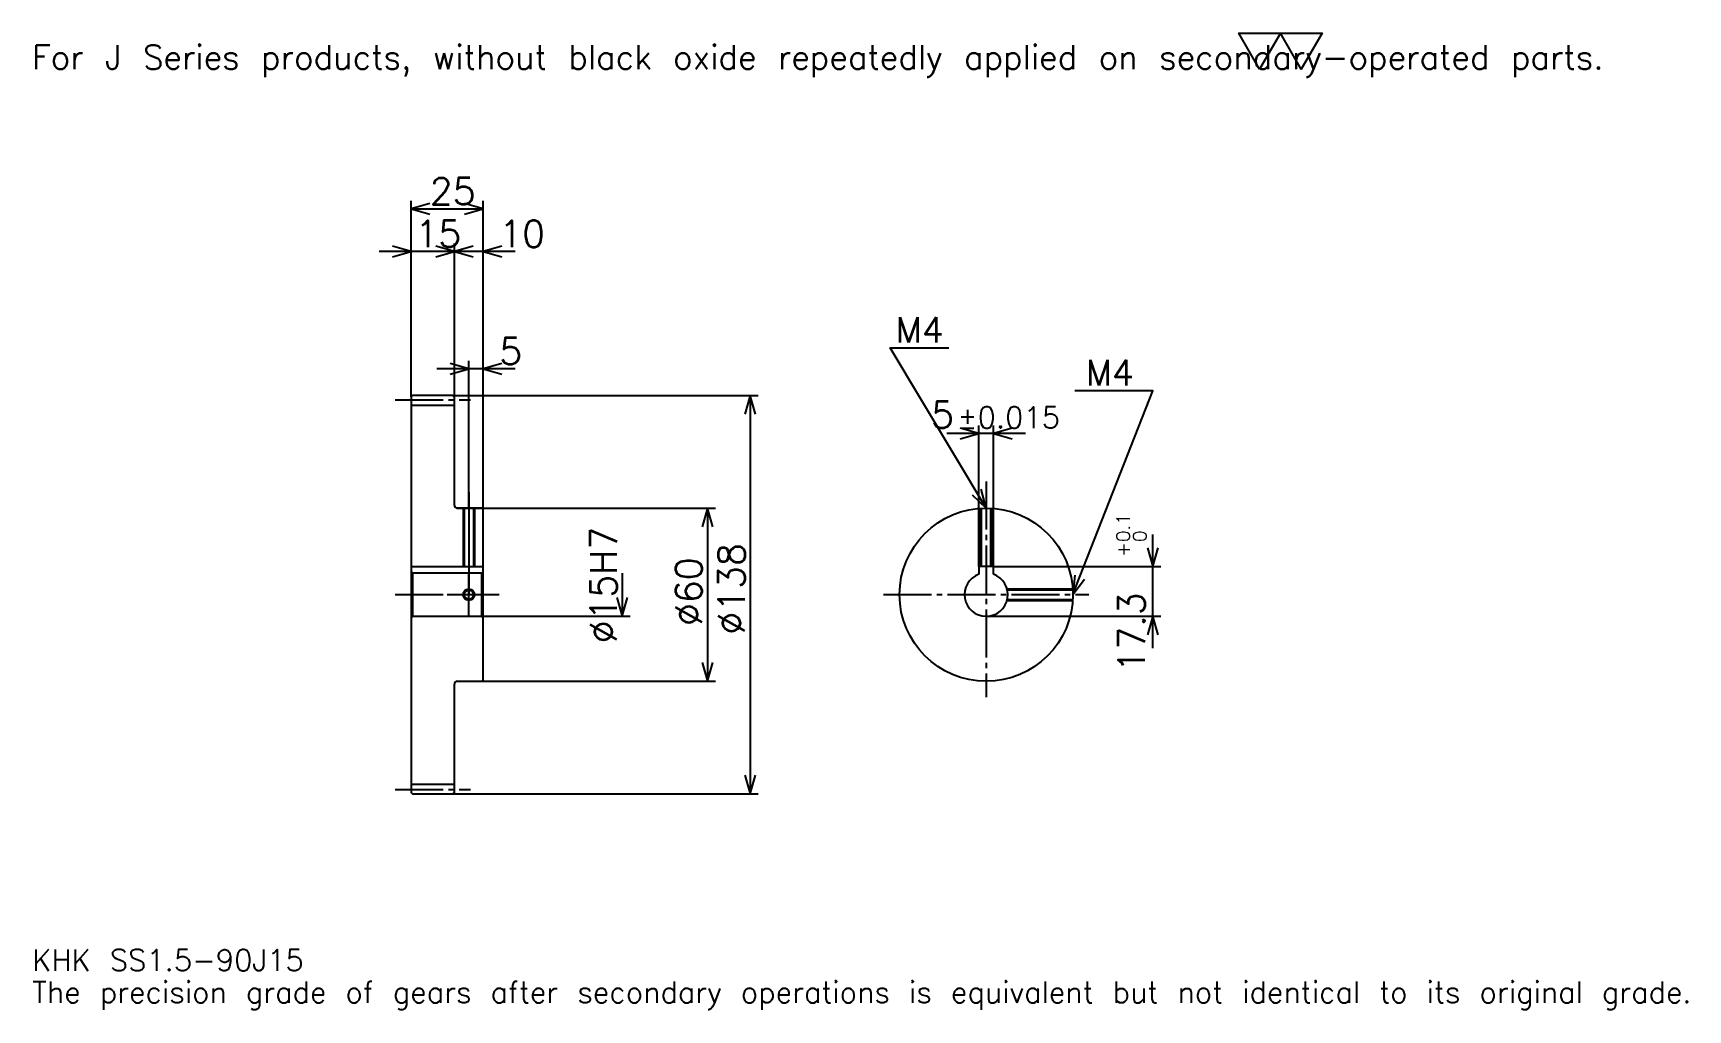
# Model space of a CAD drawing. Extents: x 19 to 592, y 7 to 345.
import ezdxf

# ---------------------------------------------------------------- set-up
doc = ezdxf.new("R2010")
doc.units = 0
doc.linetypes.add('DASHDOT', pattern=[22.173913, 16.630435, -1.847826, 1.847826, -1.847826])
doc.layers.get('0').update_dxf_attribs({"linetype": 'CONTINUOUS'})
doc.layers.add('DASHDOT', color=6, linetype='DASHDOT')
doc.styles.add('KANJI', font='TXT', dxfattribs={"bigfont": 'BIGFONT'})

msp = doc.modelspace()

# ---------------------------------------------------------------- linework, layer by layer
at = {"color": 5}
for p, q in [((149.67392, 219.597824), (149.67392, 287.043488)), ((174.67392, 219.597824), (174.67392, 287.043488)), ((149.67392, 284.271729), (174.67392, 284.271729)), ((175.76088, 269.489136), (138.58696, 269.489136)), ((185.76088, 269.489136), (153.58696, 269.489136)), ((164.67392, 219.597824), (164.67392, 272.260864)), ((169.67392, 219.597824), (169.67392, 231.608688)), ((185.76088, 228.836945), (158.58696, 228.836945)), ((149.67392, 219.097824), (149.67392, 219.597824)), ((164.17392, 219.597824), (174.67392, 219.597824)), ((164.67392, 219.097824), (164.67392, 219.597824)), ((169.67392, 180.597824), (169.67392, 219.597824)), ((169.67392, 180.597824), (169.67392, 219.597824)), ((174.67392, 219.597824), (269.836975, 219.597824)), ((174.67392, 180.097824), (174.67392, 219.597824)), ((267.065216, 219.597824), (267.065216, 81.597824)), ((362.391296, 206.467392), (335.217407, 206.467392)), ((346.304352, 160.397827), (346.304352, 209.239136)), ((351.304352, 160.397827), (351.304352, 209.239136)), ((165.67392, 180.597824), (174.67392, 180.597824)), ((174.67392, 180.597824), (255.054352, 180.597824)), ((252.282623, 180.597824), (252.282623, 120.597824)), ((406.521759, 132.010864), (406.521759, 171.484787)), ((222.717407, 158.097824), (222.717407, 143.097824)), ((351.304352, 160.397827), (409.293488, 160.397827)), ((174.67392, 143.097824), (225.489136, 143.097824)), ((348.804352, 143.097824), (409.293488, 143.097824)), ((165.67392, 120.597824), (174.67392, 120.597824)), ((174.67392, 120.597824), (255.054352, 120.597824)), ((164.17392, 81.597824), (174.67392, 81.597824)), ((174.67392, 81.597824), (269.836975, 81.597824))]:
    msp.add_line(p, q, dxfattribs=at)
at = {"color": 4}
for p, q in [((149.67392, 216.222824), (164.67392, 216.222824)), ((149.67392, 160.397827), (174.67392, 160.397827)), ((150.17392, 158.097824), (150.17392, 143.097824)), ((174.17392, 158.097824), (174.67392, 158.597824)), ((174.17392, 143.097824), (174.67392, 142.597824)), ((149.67392, 84.972824), (164.67392, 84.972824))]:
    msp.add_line(p, q, dxfattribs=at)
at = {"color": 7}
msp.add_lwpolyline([(443.478271, 332.608704), (436.271759, 345.100006), (465.097839, 345.100006), (457.891327, 332.608704), (450.684784, 345.100006), (443.478271, 332.608704)], dxfattribs=at)
at = {"color": 5}
for points in [[(156.141312, 286.119568), (149.67392, 284.271729), (156.141312, 282.42392)], [(168.206528, 282.42392), (174.67392, 284.271729), (168.206528, 286.119568)], [(143.206528, 267.641296), (149.67392, 269.489136), (143.206528, 271.336945)], [(158.206528, 267.641296), (164.67392, 269.489136), (158.206528, 271.336945)], [(171.141312, 271.336945), (164.67392, 269.489136), (171.141312, 267.641296)], [(181.141312, 271.336945), (174.67392, 269.489136), (181.141312, 267.641296)], [(348.804352, 180.597824), (315.543488, 236.032608), (335.869568, 236.032608)], [(163.206528, 226.989136), (169.67392, 228.836945), (163.206528, 230.684784)], [(181.141312, 230.684784), (174.67392, 228.836945), (181.141312, 226.989136)], [(268.913055, 213.130432), (267.065216, 219.597824), (265.217407, 213.130432)], [(378.804352, 150.597824), (406.521759, 221.25), (379.543518, 221.25)], [(339.836975, 204.619568), (346.304352, 206.467392), (339.836975, 208.315216)], [(357.771729, 208.315216), (351.304352, 206.467392), (357.771729, 204.619568)], [(343.892395, 185.192871), (348.804352, 180.597824), (347.061401, 187.094269)], [(254.130432, 174.130432), (252.282623, 180.597824), (250.434784, 174.130432)], [(404.67395, 166.865219), (406.521759, 160.397827), (408.369598, 166.865219)], [(379.446106, 157.29332), (378.804352, 150.597824), (382.886475, 155.943634)], [(220.869568, 149.565216), (222.717407, 143.097824), (224.565216, 149.565216)], [(408.369598, 136.630432), (406.521759, 143.097824), (404.67395, 136.630432)], [(250.434784, 127.065216), (252.282623, 120.597824), (254.130432, 127.065216)], [(265.217407, 88.065216), (267.065216, 81.597824), (268.913055, 88.065216)]]:
    msp.add_lwpolyline(points, dxfattribs=at)
at = {"color": 4}
for points in [[(164.67392, 181.597824), (164.67392, 219.097824), (164.17392, 219.597824), (150.17392, 219.597824), (149.67392, 219.097824), (149.67392, 142.597824)], [(165.67392, 120.597824), (174.17392, 120.597824), (174.67392, 121.097824), (174.67392, 180.097824), (174.17392, 180.597824), (165.67392, 180.597824)], [(167.67392, 180.597824), (167.67392, 160.397827)], [(168.053925, 180.597824), (168.053925, 160.397827)], [(171.293915, 180.597824), (171.293915, 160.397827)], [(171.67392, 180.597824), (171.67392, 160.397827)], [(346.804352, 160.397827), (346.804352, 180.531082)], [(347.184357, 160.397827), (347.184357, 180.554047)], [(350.424347, 160.397827), (350.424347, 180.554047)], [(350.804352, 160.397827), (350.804352, 180.531082)], [(149.67392, 142.597824), (150.17392, 143.097824), (174.17392, 143.097824), (174.17392, 158.097824), (150.17392, 158.097824), (149.67392, 158.597824)], [(351.304352, 157.668884), (351.304352, 160.397827), (346.304352, 160.397827), (346.304352, 157.668884)], [(356.032776, 152.597824), (378.73761, 152.597824)], [(356.127319, 152.217819), (378.760559, 152.217819)], [(356.127319, 148.977829), (378.760559, 148.977829)], [(356.032776, 148.597824), (378.73761, 148.597824)], [(149.67392, 142.597824), (149.67392, 82.097824), (150.17392, 81.597824), (164.17392, 81.597824), (164.67392, 82.097824), (164.67392, 119.597824)]]:
    msp.add_lwpolyline(points, dxfattribs=at)
for centre, radius in [((348.804352, 150.597824), 30), ((169.67392, 150.597824), 1.62)]:
    msp.add_circle(centre, radius, dxfattribs=at)
at = {"color": 7}
msp.add_circle((169.67392, 150.597824), 2, dxfattribs=at)
at = {"color": 4}
for centre, radius, start, end in [((165.67392, 181.597824), 1, 180, 270), ((348.804352, 150.597824), 7.5, 109.471220943, 70.528779057), ((165.67392, 119.597824), 1, 90, 180)]:
    msp.add_arc(centre, radius, start, end, dxfattribs=at)
at = {"layer": 'DASHDOT', "color": 7}
for p, q in [((144.130447, 218.097824), (170.217392, 218.097824)), ((348.804352, 189.83696), (348.804352, 115.054344)), ((169.67392, 180.597824), (169.67392, 150.597824)), ((144.130447, 150.597824), (180.217392, 150.597824)), ((313.260864, 150.597824), (384.347839, 150.597824)), ((144.130447, 83.097824), (170.217392, 83.097824))]:
    msp.add_line(p, q, dxfattribs=at)
for points in [[(169.67392, 186.141296), (169.67392, 154.85434)], [(169.67392, 143.054352), (169.67392, 158.141296)], [(162.130447, 150.597824), (177.217392, 150.597824)]]:
    msp.add_lwpolyline(points, dxfattribs=at)

# ---------------------------------------------------------------- texts
at = {"color": 7, "style": 'KANJI'}
for s, height, p in [('For J Series products, without black oxide repeatedly applied on secondary-operated parts.', 8.315217, (18.47826, 332.608704)), ('25', 9.23913, (156.168488, 285.75)), ('15', 9.23913, (151.168488, 270.967407)), ('10', 9.23913, (180.217392, 270.967407)), ('M4', 8.869566, (317.391296, 237.880432)), ('5', 9.23913, (180.217392, 230.315216)), ('M4', 8.869566, (383.239136, 223.097824)), ('5', 9.23913, (329.732971, 208.315216)), ('%%p0.015', 7.391304, (338.87854, 208.315216)), ('KHK SS1.5-90J15', 7.391304, (18.47826, 20.326086)), ('The precision grade of gears after secondary operations is equivalent but not identical to its original grade.', 7.391304, (18.47826, 9.23913))]:
    msp.add_text(s, height=height, dxfattribs=at).set_placement(p)
for s, height, p in [('%%c15H7', 9.23913, (220.869568, 133.736404)), ('0.1', 4.619565, (398.576111, 168.838287)), ('0', 4.619565, (404.304382, 168.838287)), ('%%c138', 9.23913, (265.217407, 136.739136)), ('+', 4.619565, (398.576111, 163.664368)), ('%%c60', 9.23913, (250.434784, 139.741852)), ('17.3', 9.23913, (403.75, 123.673752))]:
    msp.add_text(s, height=height, rotation=90, dxfattribs=at).set_placement(p)

doc.saveas('drawing.dxf')
